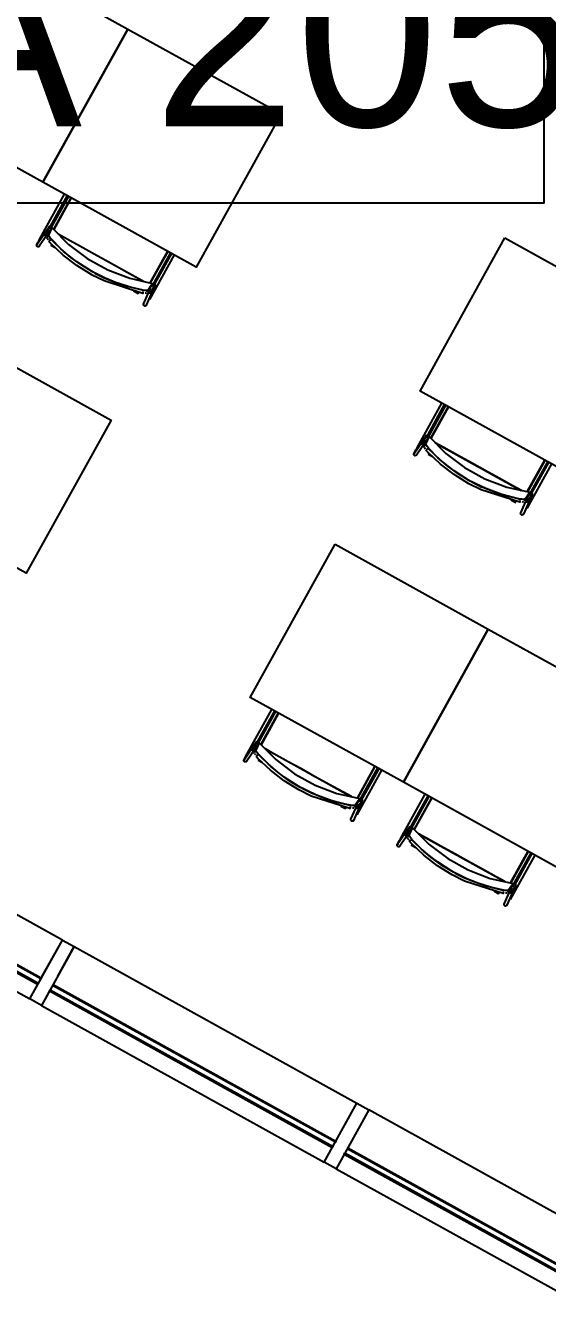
# Model space of a CAD drawing. Header units: metres. Extents: x 3.2 to 22.3, y 0.7 to 22.8.
# Drawn here: x 12.142 to 12.905, y 0.754 to 2.61 of the extents above; entities that cross this region are included whole.
import ezdxf

# ---------------------------------------------------------------- set-up
doc = ezdxf.new("R2010")
doc.units = ezdxf.units.M
for name, color, linetype in [('ARREDI', 9, 'Continuous'), ('PARETI_STRUTTURE', 7, 'Continuous'), ('WAYFINDING_RIQUADRI', 7, 'Continuous'), ('WAYFINDING_TESTI', 7, 'Continuous')]:
    doc.layers.add(name, color=color, linetype=linetype)

msp = doc.modelspace()

# ---------------------------------------------------------------- linework, layer by layer
at = {"layer": 'ARREDI'}
for points in [[(12.0677, 2.7284), (12.2916, 2.6043), (12.1675, 2.3804), (11.9436, 2.5045)], [(12.2916, 2.6043), (12.5154, 2.4802), (12.3913, 2.2564), (12.1675, 2.3804)], [(12.8426, 2.2989), (13.0664, 2.1748), (12.9423, 1.9509), (12.7185, 2.075)], [(12.3277, 2.2324), (12.3273, 2.2294)], [(12.0434, 2.1566), (12.2672, 2.0325), (12.1432, 1.8087), (11.9193, 1.9328)], [(12.8787, 1.927), (12.8783, 1.9243)], [(12.5944, 1.8512), (12.8182, 1.7271), (12.6941, 1.5032), (12.4703, 1.6273)], [(12.8182, 1.7271), (13.0421, 1.603), (12.918, 1.3792), (12.6942, 1.5032)], [(12.6305, 1.4793), (12.6301, 1.4763)], [(12.8544, 1.3552), (12.854, 1.3522)]]:
    msp.add_lwpolyline(points, close=True, dxfattribs=at)
for points in [[(12.2085, 2.3577), (12.183, 2.3117)], [(12.1728, 2.3008), (12.1721, 2.3011), (12.1715, 2.3015), (12.1711, 2.3022), (12.171, 2.3029), (12.171, 2.303), (12.1712, 2.3036), (12.1712, 2.3038), (12.1715, 2.3043), (12.1721, 2.3047), (12.1728, 2.305)], [(12.1728, 2.305), (12.1736, 2.3049), (12.1743, 2.3047), (12.1748, 2.3042), (12.1752, 2.3035), (12.1753, 2.3028), (12.1753, 2.3028), (12.1752, 2.3021), (12.1751, 2.302), (12.1748, 2.3015), (12.1742, 2.301), (12.1735, 2.3008)], [(12.1738, 2.302), (12.1755, 2.3059), (12.1762, 2.3074)], [(12.1771, 2.3121), (12.1766, 2.3126), (12.1762, 2.3133), (12.1761, 2.314), (12.1762, 2.3148), (12.1765, 2.3152), (12.1765, 2.3152), (12.1766, 2.3154), (12.1772, 2.3159), (12.1779, 2.3161)], [(12.1799, 2.2969), (12.1783, 2.2987), (12.177, 2.3006), (12.1762, 2.3021), (12.1761, 2.303), (12.1785, 2.3084), (12.1809, 2.3138), (12.205, 2.2895), (12.2323, 2.2688), (12.2623, 2.2521), (12.2943, 2.2399), (12.3277, 2.2324), (12.3244, 2.2275), (12.3211, 2.2226)], [(12.1799, 2.2969), (12.1782, 2.2988), (12.1769, 2.3007), (12.1762, 2.3022), (12.1761, 2.303)], [(12.1772, 2.3098), (12.1768, 2.3089)], [(12.1779, 2.3161), (12.1787, 2.3161), (12.1794, 2.3158), (12.1799, 2.3153), (12.1803, 2.3147), (12.1804, 2.3139), (12.1803, 2.3132)], [(12.1809, 2.3138), (12.1792, 2.3123)], [(12.1897, 2.305), (12.2022, 2.298), (12.2223, 2.2869), (12.2425, 2.2757), (12.2627, 2.2645), (12.2829, 2.2533), (12.303, 2.2421), (12.3156, 2.2352)], [(12.1897, 2.3049), (12.3156, 2.2352)], [(12.1608, 2.2859), (12.16, 2.2859), (12.1593, 2.2862), (12.1588, 2.2867), (12.1584, 2.2873), (12.1583, 2.2881), (12.1584, 2.2888), (12.1587, 2.2892), (12.1587, 2.2892), (12.1588, 2.2894), (12.1594, 2.2899), (12.1601, 2.2901)], [(12.1626, 2.288), (12.1625, 2.2872), (12.1622, 2.2868), (12.1622, 2.2868), (12.1621, 2.2866), (12.1615, 2.2861), (12.1608, 2.2859)], [(12.1632, 2.2976), (12.1631, 2.2977), (12.1632, 2.2976), (12.1634, 2.2975), (12.1639, 2.2972)], [(12.1645, 2.2969), (12.1639, 2.2972)], [(12.1732, 2.2997), (12.174, 2.2982)], [(12.174, 2.2982), (12.1732, 2.2997)], [(12.1745, 2.2974), (12.1753, 2.2963)], [(12.1752, 2.2964), (12.1745, 2.2974)], [(12.1762, 2.2939), (12.1762, 2.2939)], [(12.1784, 2.2959), (12.1779, 2.2954), (12.1773, 2.2949), (12.1768, 2.2945), (12.1765, 2.2941), (12.1763, 2.2939)], [(12.1769, 2.2944), (12.1767, 2.2947)], [(12.1784, 2.2959), (12.1789, 2.2963), (12.1793, 2.2966), (12.1794, 2.2968)], [(12.1803, 2.2899), (12.18, 2.2892), (12.1797, 2.2887), (12.1794, 2.2882), (12.1793, 2.288)], [(12.2384, 2.2502), (12.2242, 2.2589), (12.2084, 2.2704), (12.1936, 2.283), (12.1799, 2.2969)], [(12.2384, 2.2502), (12.2242, 2.2589), (12.2084, 2.2703), (12.1937, 2.283), (12.18, 2.2968)], [(12.3248, 2.2331), (12.3503, 2.2791)], [(12.2579, 2.2402), (12.2433, 2.2475)], [(12.2433, 2.2475), (12.2579, 2.2402)], [(12.3138, 2.2226), (12.2948, 2.2269), (12.2762, 2.2327), (12.2585, 2.2399)], [(12.2585, 2.2399), (12.2763, 2.2327)], [(12.3139, 2.2226), (12.2949, 2.2269), (12.2768, 2.2326)], [(12.3275, 2.2316), (12.3281, 2.2321), (12.3288, 2.2324), (12.3295, 2.2324), (12.3302, 2.2322), (12.3308, 2.2317), (12.3312, 2.2311)], [(12.3312, 2.2311), (12.3314, 2.2304), (12.3313, 2.2296), (12.3312, 2.2294), (12.3312, 2.2294), (12.331, 2.229), (12.3304, 2.2285), (12.3297, 2.2282), (12.329, 2.2281), (12.3283, 2.2284)], [(12.3067, 2.2174), (12.3068, 2.2176), (12.307, 2.218), (12.3073, 2.2186), (12.3077, 2.2193)], [(12.3137, 2.2201), (12.3135, 2.2194), (12.3134, 2.2187), (12.3134, 2.2182), (12.3133, 2.218), (12.3133, 2.2179), (12.3133, 2.2179), (12.3133, 2.2182)], [(12.3138, 2.2209), (12.3139, 2.2215), (12.314, 2.2219), (12.314, 2.2222)], [(12.3211, 2.2226), (12.3203, 2.2223), (12.3186, 2.2221), (12.3163, 2.2222), (12.3139, 2.2226)], [(12.3211, 2.2226), (12.3203, 2.2222), (12.3187, 2.2221), (12.3164, 2.2222), (12.3139, 2.2226)], [(12.319, 2.2184), (12.3181, 2.2183), (12.3168, 2.2183)], [(12.3182, 2.2183), (12.3168, 2.2183)], [(12.3204, 2.22), (12.3205, 2.2207), (12.3207, 2.2213), (12.3208, 2.2214), (12.3213, 2.2219), (12.3213, 2.2219), (12.322, 2.2222), (12.3227, 2.2222), (12.3235, 2.222), (12.3241, 2.2215), (12.3245, 2.2209)], [(12.3247, 2.2249), (12.3239, 2.2237), (12.3206, 2.2188)], [(12.3245, 2.2209), (12.3247, 2.2202), (12.3246, 2.2194), (12.3243, 2.2189), (12.3242, 2.2188), (12.3238, 2.2183), (12.3237, 2.2183), (12.323, 2.218), (12.3223, 2.218), (12.3216, 2.2182), (12.321, 2.2186)], [(12.3227, 2.2092), (12.3221, 2.2096)], [(12.3234, 2.2088), (12.3231, 2.209), (12.3227, 2.2092)], [(12.3234, 2.2088), (12.3234, 2.2088)], [(12.3147, 2.2006), (12.3145, 2.2013), (12.3146, 2.202), (12.3147, 2.2023), (12.3147, 2.2023), (12.3149, 2.2027), (12.3155, 2.2032)], [(12.3186, 2.2022), (12.3188, 2.2015), (12.3187, 2.2008), (12.3186, 2.2006), (12.3186, 2.2005), (12.3184, 2.2001), (12.3179, 2.1996), (12.3172, 2.1993), (12.3164, 2.1993), (12.3157, 2.1995), (12.3151, 2.2), (12.3147, 2.2006)], [(12.7595, 2.0523), (12.734, 2.0063)], [(12.7281, 2.0067), (12.7276, 2.0072), (12.7272, 2.0079), (12.7271, 2.0086), (12.7272, 2.0093), (12.7275, 2.0098), (12.7275, 2.0098), (12.7276, 2.01), (12.7282, 2.0104), (12.7289, 2.0107)], [(12.7309, 1.9914), (12.7293, 1.9933), (12.728, 1.9952), (12.7272, 1.9967), (12.7271, 1.9976), (12.7295, 2.003), (12.7319, 2.0084), (12.756, 1.984), (12.7833, 1.9633), (12.8133, 1.9467), (12.8453, 1.9345), (12.8787, 1.927), (12.8754, 1.9221), (12.8721, 1.9172)], [(12.7282, 2.0043), (12.7278, 2.0034)], [(12.7289, 2.0107), (12.7297, 2.0107), (12.7303, 2.0104), (12.7309, 2.0099), (12.7313, 2.0092), (12.7314, 2.0085), (12.7313, 2.0077)], [(12.7319, 2.0084), (12.7301, 2.0069)], [(12.7141, 1.9922), (12.7141, 1.9922), (12.7142, 1.9922), (12.7144, 1.992), (12.7149, 1.9918)], [(12.7155, 1.9915), (12.7149, 1.9918)], [(12.7238, 1.9954), (12.7231, 1.9956), (12.7225, 1.9961), (12.7221, 1.9968), (12.722, 1.9975), (12.722, 1.9975), (12.7221, 1.9982), (12.7222, 1.9983), (12.7225, 1.9988), (12.7231, 1.9993), (12.7238, 1.9995)], [(12.7238, 1.9995), (12.7246, 1.9995), (12.7253, 1.9992), (12.7258, 1.9987), (12.7262, 1.9981), (12.7263, 1.9974), (12.7263, 1.9974), (12.7262, 1.9967), (12.7261, 1.9965), (12.7258, 1.996), (12.7252, 1.9956), (12.7245, 1.9953)], [(12.7242, 1.9942), (12.725, 1.9927)], [(12.725, 1.9928), (12.7242, 1.9942)], [(12.7248, 1.9966), (12.7265, 2.0005), (12.7272, 2.002)], [(12.7255, 1.992), (12.7263, 1.9908)], [(12.7262, 1.9909), (12.7255, 1.992)], [(12.7308, 1.9914), (12.7292, 1.9934), (12.7279, 1.9953), (12.7272, 1.9967), (12.7271, 1.9976)], [(12.7271, 1.9898), (12.7278, 1.989)], [(12.7272, 1.9885), (12.7272, 1.9885)], [(12.7294, 1.9904), (12.7289, 1.9899), (12.7283, 1.9894), (12.7275, 1.9887), (12.7273, 1.9885)], [(12.7294, 1.9904), (12.7299, 1.9909), (12.7303, 1.9912), (12.7304, 1.9913)], [(12.7894, 1.9448), (12.7751, 1.9535), (12.7594, 1.9649), (12.7446, 1.9776), (12.7308, 1.9914)], [(12.7894, 1.9448), (12.7752, 1.9535), (12.7594, 1.9649), (12.7446, 1.9775), (12.7309, 1.9913)], [(12.8666, 1.9297), (12.854, 1.9367), (12.8339, 1.9478), (12.8137, 1.959), (12.7935, 1.9702), (12.7733, 1.9814), (12.7532, 1.9926), (12.7407, 1.9995)], [(12.7407, 1.9995), (12.8665, 1.9297)], [(12.7118, 1.9804), (12.711, 1.9805), (12.7103, 1.9807), (12.7098, 1.9812), (12.7094, 1.9819), (12.7093, 1.9826), (12.7094, 1.9834), (12.7097, 1.9838), (12.7097, 1.9838), (12.7098, 1.984), (12.7104, 1.9845), (12.7111, 1.9847)], [(12.7136, 1.9825), (12.7135, 1.9818), (12.7132, 1.9814), (12.7132, 1.9813), (12.7131, 1.9811), (12.7125, 1.9807), (12.7118, 1.9804)], [(12.7313, 1.9844), (12.731, 1.9838), (12.7307, 1.9832), (12.7304, 1.9828), (12.7303, 1.9826)], [(12.8758, 1.9277), (12.9013, 1.9737)], [(12.8089, 1.9348), (12.7943, 1.9421)], [(12.7943, 1.9421), (12.8089, 1.9347)], [(12.8647, 1.9172), (12.8458, 1.9215), (12.8272, 1.9273), (12.8095, 1.9345)], [(12.8649, 1.9171), (12.8459, 1.9214), (12.8273, 1.9273), (12.8095, 1.9345)], [(12.8577, 1.912), (12.8578, 1.9122), (12.858, 1.9126), (12.8583, 1.9132), (12.8587, 1.9138)], [(12.8647, 1.9147), (12.8645, 1.9139), (12.8644, 1.9133), (12.8643, 1.9128), (12.8643, 1.9125), (12.8643, 1.9125), (12.8643, 1.9125), (12.8643, 1.9127)], [(12.8648, 1.9154), (12.8649, 1.916), (12.865, 1.9165), (12.865, 1.9167)], [(12.8721, 1.9172), (12.8713, 1.9168), (12.8696, 1.9167), (12.8673, 1.9168), (12.8649, 1.9171)], [(12.8721, 1.9172), (12.8713, 1.9168), (12.8697, 1.9167), (12.8674, 1.9168), (12.8649, 1.9171)], [(12.8699, 1.9129), (12.8691, 1.9128), (12.8678, 1.9129)], [(12.8691, 1.9128), (12.8678, 1.9129)], [(12.8714, 1.9146), (12.8715, 1.9153), (12.8717, 1.9158), (12.8718, 1.916), (12.8723, 1.9165), (12.8723, 1.9165), (12.873, 1.9167), (12.8737, 1.9168), (12.8744, 1.9165), (12.8751, 1.9161), (12.8755, 1.9155)], [(12.8756, 1.9194), (12.8749, 1.9183), (12.8716, 1.9134)], [(12.8755, 1.9154), (12.8756, 1.9147), (12.8756, 1.914), (12.8753, 1.9135), (12.8752, 1.9133), (12.8748, 1.9129), (12.8747, 1.9128), (12.874, 1.9126), (12.8733, 1.9125), (12.8726, 1.9128), (12.872, 1.9132)], [(12.8785, 1.9261), (12.8791, 1.9266), (12.8797, 1.9269), (12.8805, 1.927), (12.8812, 1.9268), (12.8818, 1.9263), (12.8822, 1.9257)], [(12.8822, 1.9257), (12.8824, 1.9249), (12.8823, 1.9242), (12.8822, 1.924), (12.8822, 1.924), (12.882, 1.9235), (12.8814, 1.923), (12.8807, 1.9227), (12.88, 1.9227), (12.8793, 1.9229)], [(12.8657, 1.8951), (12.8655, 1.8959), (12.8656, 1.8966), (12.8657, 1.8968), (12.8657, 1.8968), (12.8659, 1.8973), (12.8665, 1.8978)], [(12.8696, 1.8968), (12.8698, 1.8961), (12.8697, 1.8953), (12.8696, 1.8951), (12.8696, 1.8951), (12.8694, 1.8947), (12.8688, 1.8942), (12.8682, 1.8939), (12.8674, 1.8938), (12.8667, 1.8941), (12.8661, 1.8945), (12.8657, 1.8951)], [(12.8736, 1.9038), (12.8731, 1.9041)], [(12.8744, 1.9034), (12.8741, 1.9035), (12.8737, 1.9038)], [(12.8744, 1.9034), (12.8744, 1.9034)], [(12.5113, 1.6046), (12.4858, 1.5586)], [(12.48, 1.559), (12.4794, 1.5595), (12.479, 1.5602), (12.4789, 1.5609), (12.4791, 1.5616), (12.4793, 1.5621), (12.4793, 1.5621), (12.4794, 1.5623), (12.48, 1.5627), (12.4807, 1.563)], [(12.4827, 1.5438), (12.4811, 1.5456), (12.4798, 1.5475), (12.479, 1.549), (12.4789, 1.5499), (12.4813, 1.5553), (12.4837, 1.5607), (12.5078, 1.5363), (12.5351, 1.5156), (12.5651, 1.499), (12.5971, 1.4868), (12.6305, 1.4793), (12.6272, 1.4744), (12.6239, 1.4695)], [(12.4807, 1.563), (12.4815, 1.563), (12.4822, 1.5627), (12.4827, 1.5622), (12.4831, 1.5615), (12.4832, 1.5608), (12.4831, 1.5601)], [(12.4837, 1.5607), (12.482, 1.5592)], [(12.466, 1.5445), (12.466, 1.5445), (12.466, 1.5445), (12.4663, 1.5444), (12.4667, 1.5441)], [(12.4673, 1.5438), (12.4667, 1.5441)], [(12.4756, 1.5477), (12.4749, 1.5479), (12.4743, 1.5484), (12.4739, 1.5491), (12.4738, 1.5498), (12.4738, 1.5499), (12.474, 1.5505), (12.474, 1.5507), (12.4744, 1.5511), (12.4749, 1.5516), (12.4756, 1.5518)], [(12.4756, 1.5518), (12.4764, 1.5518), (12.4771, 1.5515), (12.4777, 1.5511), (12.478, 1.5504), (12.4782, 1.5497), (12.4782, 1.5497), (12.478, 1.549), (12.478, 1.5488), (12.4776, 1.5484), (12.4771, 1.5479), (12.4764, 1.5477)], [(12.4768, 1.5451), (12.476, 1.5466)], [(12.4761, 1.5465), (12.4768, 1.545)], [(12.4766, 1.5489), (12.4783, 1.5528), (12.479, 1.5543)], [(12.4781, 1.5432), (12.4773, 1.5443)], [(12.4774, 1.5443), (12.4781, 1.5432)], [(12.4827, 1.5438), (12.481, 1.5457), (12.4797, 1.5476), (12.479, 1.549), (12.4789, 1.5499)], [(12.479, 1.5422), (12.4797, 1.5413)], [(12.4813, 1.5428), (12.4807, 1.5423), (12.4802, 1.5418), (12.4793, 1.541), (12.4791, 1.5408)], [(12.4791, 1.5408), (12.4791, 1.5408)], [(12.4801, 1.5566), (12.4797, 1.5558)], [(12.4813, 1.5428), (12.4817, 1.5432), (12.4821, 1.5435), (12.4823, 1.5436)], [(12.5261, 1.5064), (12.5112, 1.5172), (12.4964, 1.5299), (12.4827, 1.5438)], [(12.5412, 1.4971), (12.527, 1.5058), (12.5113, 1.5172), (12.4965, 1.5299), (12.4828, 1.5436)], [(12.6184, 1.4821), (12.6059, 1.489), (12.5857, 1.5001), (12.5655, 1.5113), (12.5453, 1.5226), (12.5251, 1.5337), (12.505, 1.5449), (12.4925, 1.5518)], [(12.4925, 1.5518), (12.6184, 1.482)], [(12.4636, 1.5328), (12.4629, 1.5328), (12.4622, 1.5331), (12.4616, 1.5336), (12.4612, 1.5342), (12.4611, 1.5349), (12.4612, 1.5357), (12.4615, 1.5361), (12.4615, 1.5361), (12.4616, 1.5363), (12.4622, 1.5368), (12.4629, 1.537)], [(12.4654, 1.5348), (12.4653, 1.5341), (12.4651, 1.5337), (12.4651, 1.5337), (12.4649, 1.5335), (12.4643, 1.533), (12.4636, 1.5328)], [(12.4832, 1.5368), (12.4828, 1.5361), (12.4825, 1.5355), (12.4822, 1.5351), (12.4821, 1.5349)], [(12.6276, 1.48), (12.6531, 1.526)], [(12.527, 1.5058), (12.5412, 1.4971)], [(12.5461, 1.4944), (12.5608, 1.4871)], [(12.5607, 1.4871), (12.5462, 1.4944)], [(12.6166, 1.4695), (12.5976, 1.4738), (12.5791, 1.4796), (12.5613, 1.4868)], [(12.6167, 1.4694), (12.5977, 1.4738), (12.5791, 1.4796), (12.5613, 1.4868)], [(12.6095, 1.4643), (12.6096, 1.4645), (12.6098, 1.4649), (12.6102, 1.4655), (12.6105, 1.4661)], [(12.6165, 1.467), (12.6164, 1.4663), (12.6163, 1.4656), (12.6162, 1.4651), (12.6161, 1.4648), (12.6161, 1.4648), (12.6161, 1.4648), (12.6162, 1.465)], [(12.6166, 1.4677), (12.6167, 1.4684), (12.6168, 1.4688), (12.6168, 1.469)], [(12.6239, 1.4695), (12.6231, 1.4691), (12.6214, 1.469), (12.6191, 1.4691), (12.6167, 1.4695)], [(12.624, 1.4695), (12.6232, 1.4691), (12.6215, 1.469), (12.6193, 1.4691), (12.6167, 1.4694)], [(12.6232, 1.4669), (12.6233, 1.4676), (12.6235, 1.4681), (12.6236, 1.4683), (12.6241, 1.4688), (12.6242, 1.4688), (12.6248, 1.469), (12.6256, 1.4691), (12.6263, 1.4689), (12.6269, 1.4684), (12.6273, 1.4678)], [(12.6275, 1.4718), (12.6267, 1.4706), (12.6234, 1.4657)], [(12.6273, 1.4678), (12.6275, 1.467), (12.6274, 1.4663), (12.6272, 1.4658), (12.6271, 1.4656), (12.6266, 1.4652), (12.6265, 1.4652), (12.6259, 1.4649), (12.6251, 1.4648), (12.6244, 1.4651), (12.6238, 1.4655)], [(12.6303, 1.4784), (12.6309, 1.479), (12.6316, 1.4792), (12.6323, 1.4793), (12.633, 1.4791), (12.6336, 1.4786), (12.6341, 1.478)], [(12.6341, 1.478), (12.6342, 1.4773), (12.6341, 1.4765), (12.6341, 1.4763), (12.6341, 1.4763), (12.6338, 1.4759), (12.6333, 1.4753), (12.6326, 1.4751), (12.6318, 1.475), (12.6311, 1.4752)], [(12.7352, 1.4805), (12.7097, 1.4345)], [(12.6175, 1.4475), (12.6173, 1.4482), (12.6174, 1.4489), (12.6175, 1.4491), (12.6175, 1.4492), (12.6178, 1.4496), (12.6183, 1.4501)], [(12.6215, 1.4491), (12.6216, 1.4484), (12.6216, 1.4477), (12.6215, 1.4474), (12.6215, 1.4474), (12.6212, 1.447), (12.6207, 1.4465), (12.62, 1.4462), (12.6192, 1.4462), (12.6185, 1.4464), (12.6179, 1.4468), (12.6175, 1.4474)], [(12.6218, 1.4652), (12.6209, 1.4652), (12.6197, 1.4652)], [(12.621, 1.4652), (12.6197, 1.4652)], [(12.6255, 1.4561), (12.6249, 1.4564)], [(12.6262, 1.4557), (12.6259, 1.4559), (12.6255, 1.4561)], [(12.6262, 1.4557), (12.6262, 1.4557)], [(12.7004, 1.4248), (12.7022, 1.4287), (12.7029, 1.4302)], [(12.7065, 1.4197), (12.705, 1.4215), (12.7036, 1.4234), (12.7029, 1.4249), (12.7027, 1.4258), (12.7052, 1.4312), (12.7076, 1.4366), (12.7316, 1.4123), (12.759, 1.3916), (12.789, 1.3749), (12.821, 1.3627), (12.8544, 1.3552), (12.8511, 1.3503), (12.8478, 1.3454)], [(12.7038, 1.4349), (12.7032, 1.4354), (12.7029, 1.4361), (12.7028, 1.4368), (12.7029, 1.4376), (12.7031, 1.438), (12.7031, 1.438), (12.7033, 1.4382), (12.7039, 1.4387), (12.7046, 1.4389)], [(12.7039, 1.4326), (12.7035, 1.4317)], [(12.7046, 1.4389), (12.7053, 1.4389), (12.706, 1.4386), (12.7066, 1.4381), (12.7069, 1.4375), (12.7071, 1.4367), (12.7069, 1.436)], [(12.7076, 1.4366), (12.7058, 1.4351)], [(12.6875, 1.4087), (12.6867, 1.4087), (12.686, 1.409), (12.6854, 1.4095), (12.6851, 1.4101), (12.685, 1.4109), (12.6851, 1.4116), (12.6853, 1.412), (12.6853, 1.412), (12.6855, 1.4122), (12.6861, 1.4127), (12.6868, 1.4129)], [(12.6893, 1.4108), (12.6891, 1.41), (12.6889, 1.4096), (12.6889, 1.4096), (12.6887, 1.4094), (12.6882, 1.4089), (12.6874, 1.4087)], [(12.6898, 1.4204), (12.6898, 1.4205), (12.6898, 1.4204), (12.6901, 1.4203), (12.6906, 1.42)], [(12.6911, 1.4197), (12.6906, 1.42)], [(12.6994, 1.4236), (12.6987, 1.4239), (12.6982, 1.4243), (12.6978, 1.425), (12.6977, 1.4257), (12.6977, 1.4258), (12.6978, 1.4264), (12.6979, 1.4266), (12.6982, 1.4271), (12.6988, 1.4275), (12.6995, 1.4277)], [(12.6995, 1.4277), (12.7002, 1.4277), (12.7009, 1.4275), (12.7015, 1.427), (12.7019, 1.4263), (12.702, 1.4256), (12.702, 1.4256), (12.7019, 1.4249), (12.7018, 1.4248), (12.7015, 1.4243), (12.7009, 1.4238), (12.7002, 1.4236)], [(12.6999, 1.4225), (12.7007, 1.421)], [(12.7006, 1.421), (12.6999, 1.4225)], [(12.7012, 1.4202), (12.702, 1.4191)], [(12.7019, 1.4191), (12.7012, 1.4202)], [(12.7065, 1.4197), (12.7049, 1.4216), (12.7036, 1.4235), (12.7028, 1.425), (12.7027, 1.4258)], [(12.7028, 1.4181), (12.7035, 1.4172)], [(12.7051, 1.4187), (12.7046, 1.4182), (12.704, 1.4177), (12.7031, 1.4169), (12.7029, 1.4167)], [(12.7029, 1.4167), (12.7029, 1.4167)], [(12.7051, 1.4187), (12.7056, 1.4191), (12.7059, 1.4194), (12.7061, 1.4196)], [(12.707, 1.4127), (12.7066, 1.412), (12.7063, 1.4115), (12.7061, 1.411), (12.706, 1.4108)], [(12.7651, 1.373), (12.7508, 1.3817), (12.735, 1.3932), (12.7202, 1.4058), (12.7065, 1.4197)], [(12.7651, 1.373), (12.7508, 1.3817), (12.7351, 1.3931), (12.7203, 1.4058), (12.7066, 1.4196)], [(12.8422, 1.358), (12.8297, 1.3649), (12.8096, 1.3761), (12.7894, 1.3873), (12.7692, 1.3985), (12.749, 1.4097), (12.7288, 1.4208), (12.7163, 1.4278)], [(12.7163, 1.4277), (12.8422, 1.358)], [(12.8515, 1.3559), (12.877, 1.4019)], [(12.7846, 1.363), (12.77, 1.3703)], [(12.77, 1.3703), (12.7846, 1.363)], [(12.8404, 1.3454), (12.8215, 1.3497), (12.8029, 1.3555), (12.7851, 1.3627)], [(12.8406, 1.3454), (12.8216, 1.3497), (12.803, 1.3555), (12.7852, 1.3627)], [(12.8542, 1.3544), (12.8547, 1.3549), (12.8554, 1.3552), (12.8562, 1.3552), (12.8569, 1.355), (12.8575, 1.3545), (12.8579, 1.3539)], [(12.8333, 1.3402), (12.8335, 1.3404), (12.8337, 1.3408), (12.834, 1.3414), (12.8344, 1.3421)], [(12.8403, 1.3429), (12.8402, 1.3422), (12.8401, 1.3415), (12.84, 1.341), (12.84, 1.3408), (12.84, 1.3407), (12.84, 1.3407), (12.84, 1.341)], [(12.8405, 1.3437), (12.8406, 1.3443), (12.8406, 1.3447), (12.8407, 1.345)], [(12.8478, 1.3454), (12.847, 1.345), (12.8453, 1.3449), (12.843, 1.345), (12.8406, 1.3454)], [(12.8478, 1.3454), (12.847, 1.345), (12.8454, 1.3449), (12.8431, 1.345), (12.8406, 1.3454)], [(12.8456, 1.3412), (12.8448, 1.3411), (12.8435, 1.3411)], [(12.8448, 1.3411), (12.8435, 1.3411)], [(12.8471, 1.3428), (12.8471, 1.3435), (12.8474, 1.3441), (12.8475, 1.3442), (12.848, 1.3447), (12.848, 1.3447), (12.8487, 1.345), (12.8494, 1.345), (12.8501, 1.3448), (12.8507, 1.3443), (12.8511, 1.3437)], [(12.8513, 1.3477), (12.8505, 1.3465), (12.8472, 1.3416)], [(12.8511, 1.3437), (12.8513, 1.343), (12.8512, 1.3422), (12.851, 1.3417), (12.8509, 1.3416), (12.8504, 1.3411), (12.8504, 1.3411), (12.8497, 1.3408), (12.849, 1.3408), (12.8482, 1.341), (12.8476, 1.3414)], [(12.8579, 1.3539), (12.8581, 1.3532), (12.858, 1.3524), (12.8579, 1.3522), (12.8579, 1.3522), (12.8577, 1.3518), (12.8571, 1.3513), (12.8564, 1.351), (12.8557, 1.3509), (12.8549, 1.3512)], [(12.8413, 1.3234), (12.8412, 1.3241), (12.8413, 1.3248), (12.8413, 1.3251), (12.8413, 1.3251), (12.8416, 1.3255), (12.8421, 1.326)], [(12.8453, 1.325), (12.8455, 1.3243), (12.8454, 1.3236), (12.8453, 1.3233), (12.8453, 1.3233), (12.8451, 1.3229), (12.8445, 1.3224), (12.8438, 1.3221), (12.8431, 1.3221), (12.8424, 1.3223), (12.8418, 1.3228), (12.8413, 1.3234)], [(12.8493, 1.332), (12.8487, 1.3323)], [(12.85, 1.3316), (12.8498, 1.3318), (12.8493, 1.332)], [(12.8501, 1.3316), (12.8501, 1.3316)]]:
    msp.add_lwpolyline(points, dxfattribs=at)
at = {"layer": 'PARETI_STRUTTURE'}
for points in [[(12.1631, 2.2976), (12.1993, 2.3628)], [(12.2031, 2.3607), (12.1759, 2.3118)], [(12.1793, 2.3127), (12.2052, 2.3595)], [(12.209, 2.3574), (12.1834, 2.3113)], [(12.1587, 2.2892), (12.1765, 2.3152)], [(12.18, 2.3128), (12.1622, 2.2868)], [(12.1762, 2.3144), (12.1712, 2.3038)], [(12.1746, 2.3043), (12.1755, 2.3059)], [(12.1801, 2.3126), (12.1801, 2.3124), (12.18, 2.3123), (12.18, 2.3122), (12.1799, 2.3121), (12.1799, 2.312), (12.1798, 2.3118), (12.1798, 2.3117), (12.1797, 2.3116), (12.1796, 2.3115), (12.1796, 2.3114), (12.1795, 2.3112), (12.1795, 2.3111), (12.1794, 2.3109), (12.1793, 2.3108), (12.1792, 2.3106), (12.1792, 2.3105), (12.1791, 2.3104), (12.1791, 2.3103), (12.179, 2.3102), (12.179, 2.3101), (12.1789, 2.3099), (12.1789, 2.3098), (12.1787, 2.3096), (12.1787, 2.3095), (12.1786, 2.3093), (12.1786, 2.3092), (12.1785, 2.3091), (12.1785, 2.309), (12.1784, 2.3089), (12.1784, 2.3088), (12.1783, 2.3086), (12.1782, 2.3085), (12.1782, 2.3084), (12.1781, 2.3083), (12.178, 2.308), (12.178, 2.3079), (12.1779, 2.3078), (12.1779, 2.3077), (12.1778, 2.3076), (12.1777, 2.3075), (12.1777, 2.3073), (12.1776, 2.3072), (12.1776, 2.3071), (12.1775, 2.307), (12.1774, 2.3069), (12.1774, 2.3067), (12.1773, 2.3066), (12.1773, 2.3065), (12.1772, 2.3063), (12.1771, 2.3061), (12.1771, 2.306), (12.177, 2.3059), (12.1769, 2.3058), (12.1769, 2.3057), (12.1768, 2.3056), (12.1768, 2.3054), (12.1767, 2.3053), (12.1767, 2.3052), (12.1766, 2.305), (12.1765, 2.3048), (12.1764, 2.3047), (12.1764, 2.3046), (12.1763, 2.3045), (12.1763, 2.3044), (12.1762, 2.3042), (12.1762, 2.3041), (12.1761, 2.304), (12.176, 2.3039), (12.176, 2.3038), (12.1759, 2.3037), (12.1758, 2.3034), (12.1758, 2.3033), (12.1757, 2.3032), (12.1757, 2.3031), (12.1756, 2.3029), (12.1755, 2.3028), (12.1755, 2.3027), (12.1754, 2.3026), (12.1754, 2.3025), (12.1753, 2.3024), (12.1753, 2.3022), (12.1752, 2.3021), (12.1752, 2.302), (12.1751, 2.302)], [(12.1585, 2.289), (12.1591, 2.2902), (12.1598, 2.2916), (12.1614, 2.2945), (12.1631, 2.2976)], [(12.2388, 2.2451), (12.2173, 2.2584), (12.1972, 2.2738), (12.1788, 2.2911), (12.1762, 2.2939)], [(12.1855, 2.2845), (12.1793, 2.288)], [(12.2408, 2.2489), (12.2383, 2.2503), (12.2172, 2.2638), (12.1975, 2.2793), (12.1795, 2.2968)], [(12.3595, 2.274), (12.3234, 2.2088)], [(12.3242, 2.2332), (12.3498, 2.2794)], [(12.3532, 2.2766), (12.3274, 2.23)], [(12.3302, 2.2299), (12.3558, 2.2761)], [(12.314, 2.2222), (12.3111, 2.2228), (12.2869, 2.2291), (12.2634, 2.2378), (12.2409, 2.2489)], [(12.3133, 2.2179), (12.2568, 2.236), (12.2387, 2.2451)], [(12.3312, 2.2294), (12.3186, 2.2005)], [(12.327, 2.2311), (12.3207, 2.2213)], [(12.3243, 2.2189), (12.3244, 2.219), (12.3248, 2.2196), (12.3249, 2.2197), (12.3255, 2.2207), (12.3256, 2.2208), (12.3261, 2.2217), (12.3262, 2.2218), (12.3263, 2.2219), (12.3269, 2.2229), (12.327, 2.2231), (12.3275, 2.2238), (12.3276, 2.2239), (12.3276, 2.224), (12.3283, 2.225), (12.3283, 2.2251), (12.3288, 2.2259), (12.3289, 2.226), (12.329, 2.2261), (12.3291, 2.2262), (12.3296, 2.2271), (12.3297, 2.2272), (12.3302, 2.228), (12.3303, 2.2281), (12.3303, 2.2282), (12.3304, 2.2283), (12.3307, 2.2288), (12.3312, 2.2294)], [(12.3268, 2.2302), (12.3273, 2.2311)], [(12.3286, 2.2271), (12.3301, 2.2297)], [(12.3066, 2.2174), (12.3, 2.2211)], [(12.3147, 2.2023), (12.3218, 2.2185)], [(12.3224, 2.22), (12.3243, 2.2243)], [(12.3235, 2.2229), (12.323, 2.222)], [(12.7141, 1.9922), (12.7503, 2.0574)], [(12.754, 2.0553), (12.7269, 2.0064)], [(12.7303, 2.0073), (12.7562, 2.0541)], [(12.76, 2.052), (12.7344, 2.0058)], [(12.7097, 1.9838), (12.7275, 2.0098)], [(12.731, 2.0073), (12.7132, 1.9813)], [(12.7272, 2.009), (12.7222, 1.9983)], [(12.7311, 2.0071), (12.7311, 2.007), (12.731, 2.0069), (12.731, 2.0068), (12.7309, 2.0066), (12.7309, 2.0065), (12.7308, 2.0064), (12.7307, 2.0063), (12.7307, 2.0062), (12.7306, 2.006), (12.7306, 2.0059), (12.7305, 2.0058), (12.7305, 2.0057), (12.7304, 2.0056), (12.7303, 2.0054), (12.7303, 2.0053), (12.7302, 2.0052), (12.7302, 2.0051), (12.7301, 2.005), (12.7301, 2.0049), (12.73, 2.0047), (12.73, 2.0046), (12.7299, 2.0045), (12.7298, 2.0044), (12.7297, 2.0041), (12.7297, 2.004), (12.7296, 2.0039), (12.7296, 2.0038), (12.7295, 2.0037), (12.7295, 2.0036), (12.7294, 2.0034), (12.7293, 2.0033), (12.7293, 2.0032), (12.7292, 2.0031), (12.7292, 2.003), (12.7291, 2.0028), (12.7291, 2.0027), (12.729, 2.0026), (12.7289, 2.0024), (12.7288, 2.0023), (12.7288, 2.0021), (12.7287, 2.002), (12.7287, 2.0019), (12.7286, 2.0018), (12.7286, 2.0017), (12.7285, 2.0015), (12.7284, 2.0014), (12.7284, 2.0013), (12.7283, 2.0012), (12.7283, 2.0011), (12.7282, 2.0008), (12.7281, 2.0007), (12.7281, 2.0006), (12.728, 2.0005), (12.7279, 2.0003), (12.7279, 2.0002), (12.7278, 2.0001), (12.7278, 2), (12.7277, 1.9999), (12.7277, 1.9998), (12.7276, 1.9995), (12.7275, 1.9994), (12.7274, 1.9993), (12.7274, 1.9992), (12.7273, 1.999), (12.7273, 1.9989), (12.7272, 1.9988), (12.7272, 1.9987), (12.7271, 1.9986), (12.727, 1.9985), (12.727, 1.9983), (12.7269, 1.9982), (12.7268, 1.998), (12.7268, 1.9979), (12.7267, 1.9977), (12.7267, 1.9976), (12.7266, 1.9975), (12.7265, 1.9974), (12.7265, 1.9973), (12.7264, 1.9972), (12.7264, 1.997), (12.7263, 1.9969), (12.7263, 1.9968), (12.7262, 1.9967), (12.7262, 1.9966), (12.7261, 1.9965)], [(12.7095, 1.9836), (12.7101, 1.9848), (12.7108, 1.9862), (12.7124, 1.9891), (12.7141, 1.9922)], [(12.7256, 1.9989), (12.7265, 2.0005)], [(12.7897, 1.9396), (12.7683, 1.953), (12.7482, 1.9684), (12.7298, 1.9857), (12.7272, 1.9885)], [(12.7918, 1.9434), (12.7893, 1.9448), (12.7682, 1.9583), (12.7485, 1.9739), (12.7304, 1.9913)], [(12.7365, 1.9791), (12.7303, 1.9825)], [(12.9105, 1.9686), (12.8744, 1.9034)], [(12.8756, 1.9285), (12.9008, 1.9739)], [(12.9046, 1.9718), (12.8783, 1.9245)], [(12.8811, 1.9245), (12.9067, 1.9706)], [(12.8643, 1.9125), (12.8078, 1.9305), (12.7897, 1.9396)], [(12.865, 1.9167), (12.8621, 1.9173), (12.8379, 1.9237), (12.8144, 1.9324), (12.7918, 1.9434)], [(12.8576, 1.9119), (12.851, 1.9156)], [(12.8657, 1.8968), (12.8783, 1.9257)], [(12.8822, 1.924), (12.8696, 1.8951)], [(12.878, 1.9257), (12.8717, 1.9158)], [(12.8745, 1.9175), (12.874, 1.9166)], [(12.8753, 1.9135), (12.8754, 1.9135), (12.8758, 1.9142), (12.8759, 1.9143), (12.8759, 1.9144), (12.8766, 1.9154), (12.8766, 1.9155), (12.8771, 1.9163), (12.8772, 1.9164), (12.8773, 1.9165), (12.8779, 1.9175), (12.878, 1.9176), (12.8785, 1.9184), (12.8786, 1.9185), (12.8786, 1.9186), (12.8793, 1.9196), (12.8793, 1.9197), (12.8798, 1.9205), (12.8799, 1.9206), (12.88, 1.9207), (12.8801, 1.9208), (12.8806, 1.9217), (12.8807, 1.9218), (12.8812, 1.9226), (12.8812, 1.9227), (12.8813, 1.9228), (12.8814, 1.9229), (12.8817, 1.9233), (12.8822, 1.924)], [(12.8796, 1.9217), (12.881, 1.9243)], [(12.466, 1.5445), (12.5021, 1.6097)], [(12.5059, 1.6076), (12.4788, 1.5587)], [(12.4821, 1.5596), (12.508, 1.6064)], [(12.5118, 1.6043), (12.4862, 1.5581)], [(12.4615, 1.5361), (12.4793, 1.5621)], [(12.4829, 1.5596), (12.4651, 1.5337)], [(12.4791, 1.5613), (12.474, 1.5507)], [(12.483, 1.5594), (12.4829, 1.5593), (12.4829, 1.5592), (12.4828, 1.5591), (12.4827, 1.559), (12.4827, 1.5588), (12.4826, 1.5587), (12.4826, 1.5586), (12.4825, 1.5585), (12.4825, 1.5584), (12.4824, 1.5582), (12.4824, 1.5581), (12.4823, 1.558), (12.4822, 1.5578), (12.4821, 1.5577), (12.4821, 1.5575), (12.482, 1.5574), (12.482, 1.5573), (12.4819, 1.5572), (12.4818, 1.5571), (12.4818, 1.5569), (12.4817, 1.5568), (12.4817, 1.5567), (12.4816, 1.5565), (12.4815, 1.5563), (12.4815, 1.5562), (12.4814, 1.5561), (12.4813, 1.556), (12.4813, 1.5559), (12.4812, 1.5557), (12.4812, 1.5556), (12.4811, 1.5555), (12.4811, 1.5554), (12.481, 1.5553), (12.481, 1.5552), (12.4809, 1.555), (12.4808, 1.5549), (12.4807, 1.5547), (12.4807, 1.5546), (12.4806, 1.5544), (12.4806, 1.5543), (12.4805, 1.5542), (12.4804, 1.5541), (12.4804, 1.554), (12.4803, 1.5539), (12.4803, 1.5537), (12.4802, 1.5536), (12.4802, 1.5535), (12.4801, 1.5534), (12.48, 1.5531), (12.4799, 1.553), (12.4799, 1.5529), (12.4798, 1.5528), (12.4798, 1.5527), (12.4797, 1.5526), (12.4797, 1.5524), (12.4796, 1.5523), (12.4796, 1.5522), (12.4795, 1.5521), (12.4794, 1.5518), (12.4793, 1.5517), (12.4793, 1.5516), (12.4792, 1.5515), (12.4792, 1.5514), (12.4791, 1.5512), (12.4791, 1.5511), (12.479, 1.551), (12.4789, 1.5509), (12.4789, 1.5508), (12.4788, 1.5507), (12.4788, 1.5505), (12.4786, 1.5503), (12.4786, 1.5502), (12.4785, 1.5501), (12.4785, 1.5499), (12.4784, 1.5498), (12.4784, 1.5497), (12.4783, 1.5496), (12.4783, 1.5495), (12.4782, 1.5493), (12.4781, 1.5492), (12.4781, 1.5491), (12.478, 1.549), (12.478, 1.5489), (12.478, 1.5488)], [(12.4613, 1.5359), (12.4619, 1.5371), (12.4627, 1.5385), (12.4642, 1.5414), (12.466, 1.5445)], [(12.4774, 1.5512), (12.4783, 1.5528)], [(12.5416, 1.4919), (12.5201, 1.5053), (12.5, 1.5207), (12.4816, 1.538), (12.479, 1.5408)], [(12.5437, 1.4957), (12.5412, 1.4971), (12.52, 1.5106), (12.5003, 1.5262), (12.4823, 1.5437)], [(12.4883, 1.5314), (12.4821, 1.5348)], [(12.627, 1.4801), (12.6526, 1.5263)], [(12.6564, 1.5242), (12.6302, 1.4768)], [(12.633, 1.4768), (12.6586, 1.523)], [(12.6624, 1.5209), (12.6262, 1.4557)], [(12.6161, 1.4648), (12.5596, 1.4829), (12.5416, 1.4919)], [(12.6169, 1.4691), (12.6139, 1.4696), (12.5897, 1.476), (12.5662, 1.4847), (12.5437, 1.4957)], [(12.6898, 1.4204), (12.7259, 1.4856)], [(12.6095, 1.4642), (12.6028, 1.4679)], [(12.6341, 1.4763), (12.6215, 1.4474)], [(12.6299, 1.478), (12.6235, 1.4681)], [(12.6252, 1.4669), (12.6271, 1.4712)], [(12.6263, 1.4698), (12.6258, 1.4689)], [(12.6271, 1.4658), (12.6272, 1.4658), (12.6277, 1.4666), (12.6278, 1.4667), (12.6284, 1.4677), (12.6285, 1.4678), (12.629, 1.4686), (12.629, 1.4687), (12.6291, 1.4688), (12.6297, 1.4698), (12.6298, 1.4699), (12.6303, 1.4707), (12.6304, 1.4708), (12.6305, 1.4709), (12.6311, 1.4719), (12.6312, 1.472), (12.6317, 1.4728), (12.6317, 1.4729), (12.6318, 1.473), (12.6319, 1.4731), (12.6325, 1.4741), (12.6326, 1.4742), (12.633, 1.4749), (12.6331, 1.475), (12.6331, 1.4751), (12.6332, 1.4752), (12.6335, 1.4757), (12.6341, 1.4763)], [(12.6297, 1.477), (12.6301, 1.478)], [(12.6314, 1.474), (12.6329, 1.4766)], [(12.7297, 1.4835), (12.7026, 1.4346)], [(12.7059, 1.4355), (12.7319, 1.4823)], [(12.7357, 1.4802), (12.7101, 1.4341)], [(12.6175, 1.4492), (12.6246, 1.4654)], [(12.6853, 1.412), (12.7031, 1.438)], [(12.7067, 1.4356), (12.6889, 1.4096)], [(12.7029, 1.4372), (12.6979, 1.4266)], [(12.7013, 1.4271), (12.7022, 1.4287)], [(12.7068, 1.4353), (12.7068, 1.4352), (12.7067, 1.4351), (12.7066, 1.435), (12.7066, 1.4349), (12.7065, 1.4347), (12.7065, 1.4346), (12.7064, 1.4345), (12.7064, 1.4344), (12.7063, 1.4343), (12.7063, 1.4342), (12.7062, 1.434), (12.7061, 1.4339), (12.706, 1.4337), (12.706, 1.4336), (12.7059, 1.4334), (12.7059, 1.4333), (12.7058, 1.4332), (12.7057, 1.4331), (12.7057, 1.433), (12.7056, 1.4329), (12.7056, 1.4327), (12.7055, 1.4326), (12.7055, 1.4325), (12.7054, 1.4324), (12.7053, 1.4321), (12.7052, 1.432), (12.7052, 1.4319), (12.7051, 1.4318), (12.7051, 1.4317), (12.705, 1.4316), (12.705, 1.4314), (12.7049, 1.4313), (12.7049, 1.4312), (12.7048, 1.4311), (12.7047, 1.431), (12.7047, 1.4308), (12.7046, 1.4306), (12.7045, 1.4305), (12.7045, 1.4304), (12.7044, 1.4302), (12.7043, 1.4301), (12.7043, 1.43), (12.7042, 1.4299), (12.7042, 1.4298), (12.7041, 1.4297), (12.7041, 1.4295), (12.704, 1.4294), (12.7039, 1.4293), (12.7038, 1.4291), (12.7038, 1.4289), (12.7037, 1.4288), (12.7037, 1.4287), (12.7036, 1.4286), (12.7036, 1.4285), (12.7035, 1.4283), (12.7034, 1.4282), (12.7034, 1.4281), (12.7033, 1.428), (12.7032, 1.4277), (12.7032, 1.4276), (12.7031, 1.4275), (12.7031, 1.4274), (12.703, 1.4273), (12.7029, 1.4272), (12.7029, 1.427), (12.7028, 1.4269), (12.7028, 1.4268), (12.7027, 1.4267), (12.7027, 1.4266), (12.7026, 1.4265), (12.7025, 1.4263), (12.7025, 1.4262), (12.7024, 1.426), (12.7023, 1.4259), (12.7023, 1.4257), (12.7022, 1.4256), (12.7022, 1.4255), (12.7021, 1.4254), (12.702, 1.4253), (12.702, 1.4252), (12.7019, 1.425), (12.7019, 1.4249), (12.7018, 1.4248), (12.7018, 1.4248)], [(12.6851, 1.4118), (12.6858, 1.413), (12.6865, 1.4144), (12.6881, 1.4173), (12.6898, 1.4204)], [(12.7654, 1.3679), (12.7439, 1.3812), (12.7239, 1.3966), (12.7055, 1.4139), (12.7029, 1.4167)], [(12.7122, 1.4073), (12.7059, 1.4108)], [(12.7675, 1.3716), (12.765, 1.3731), (12.7438, 1.3866), (12.7242, 1.4021), (12.7061, 1.4196)], [(12.8862, 1.3968), (12.8501, 1.3316)], [(12.8509, 1.356), (12.8765, 1.4022)], [(12.8803, 1.4001), (12.854, 1.3527)], [(12.8568, 1.3527), (12.8824, 1.3989)], [(12.1959, 1.2725), (12.0409, 1.3584), (11.9932, 1.2723), (11.976, 1.2819), (12.0237, 1.3679), (12.0409, 1.3584)], [(12.84, 1.3407), (12.7835, 1.3588), (12.7654, 1.3679)], [(12.8407, 1.345), (12.8378, 1.3456), (12.8135, 1.3519), (12.79, 1.3606), (12.7675, 1.3716)], [(12.8333, 1.3402), (12.8266, 1.3439)], [(12.8413, 1.3251), (12.8539, 1.3539)], [(12.8579, 1.3522), (12.8453, 1.3233)], [(12.8537, 1.3539), (12.8474, 1.3441)], [(12.8501, 1.3457), (12.8496, 1.3448)], [(12.851, 1.3417), (12.851, 1.3418), (12.8514, 1.3423), (12.8515, 1.3424), (12.8515, 1.3425), (12.8516, 1.3426), (12.8522, 1.3436), (12.8523, 1.3438), (12.8527, 1.3444), (12.8528, 1.3445), (12.8529, 1.3446), (12.853, 1.3447), (12.8536, 1.3457), (12.8537, 1.3458), (12.8541, 1.3465), (12.8542, 1.3466), (12.8542, 1.3467), (12.8543, 1.3468), (12.8549, 1.3478), (12.855, 1.3479), (12.8554, 1.3486), (12.8555, 1.3487), (12.8556, 1.3489), (12.8557, 1.349), (12.8563, 1.35), (12.8564, 1.3502), (12.8568, 1.3507), (12.8568, 1.3508), (12.857, 1.351), (12.8571, 1.3511), (12.8573, 1.3516), (12.8579, 1.3522)], [(12.8553, 1.3499), (12.8563, 1.3518)], [(11.9932, 1.2723), (12.1482, 1.1864)], [(12.1666, 1.2196), (12.1959, 1.2725)], [(12.1891, 1.2196), (12.2131, 1.2629), (12.6263, 1.0339)], [(12.1767, 1.1972), (12.1654, 1.1769)], [(12.1654, 1.1769), (12.5786, 0.9478)], [(12.9757, 0.8402), (12.6436, 1.0243), (12.5959, 0.9382), (12.5786, 0.9478), (12.6264, 1.0339), (12.6436, 1.0243)], [(12.5959, 0.9382), (12.9279, 0.7541)]]:
    msp.add_lwpolyline(points, dxfattribs=at)
for points in [[(12.0102, 1.303), (12.1652, 1.217), (12.1644, 1.2157), (12.0094, 1.3016)], [(12.006, 1.2954), (12.161, 1.2095), (12.1598, 1.2074), (12.0049, 1.2933)], [(12.2131, 1.2629), (12.1654, 1.1768), (12.1482, 1.1864), (12.1959, 1.2725)], [(12.1824, 1.2075), (12.5956, 0.9784), (12.5949, 0.977), (12.1816, 1.2061)], [(12.1782, 1.1999), (12.5914, 0.9708), (12.5903, 0.9688), (12.177, 1.1979)], [(12.6128, 0.9689), (12.9449, 0.7848), (12.9442, 0.7834), (12.6121, 0.9675)], [(12.6086, 0.9613), (12.9407, 0.7772), (12.9396, 0.7752), (12.6075, 0.9592)]]:
    msp.add_lwpolyline(points, close=True, dxfattribs=at)
at = {"layer": 'WAYFINDING_RIQUADRI'}
msp.add_lwpolyline([(11.3, 2.35), (12.9, 2.35), (12.9, 2.85), (11.3, 2.85)], close=True, dxfattribs=at)

# ---------------------------------------------------------------- texts
at = {"layer": 'WAYFINDING_TESTI', "insert": (12.1, 2.6), "char_height": 0.28, "attachment_point": 5}
msp.add_mtext('AULA 205', dxfattribs=at)

doc.saveas('drawing.dxf')
